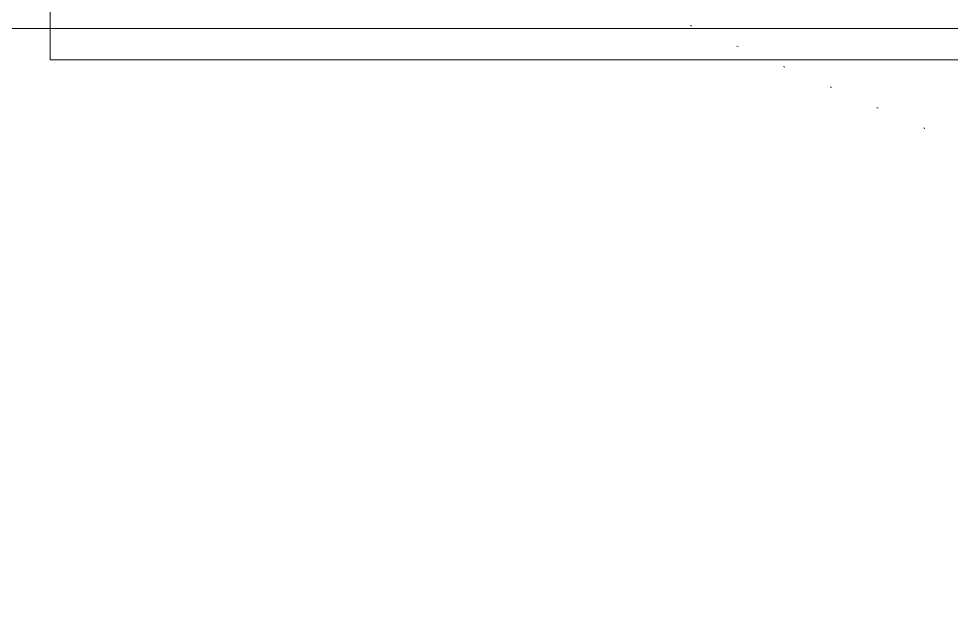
# Model space of a CAD drawing. Extents: x -1281 to 23780, y 0 to 7214.
# Drawn here: x 21245 to 21304.1, y 2765.6 to 2803.6 of the extents above; entities that cross this region are included whole.
import ezdxf

# ---------------------------------------------------------------- set-up
doc = ezdxf.new("R2010")
doc.units = 0
doc.header["$LTSCALE"] = 25
doc.header["$MEASUREMENT"] = 0
doc.linetypes.add('DOT2', pattern=[0.125, 0, -0.125])
doc.layers.get('0').update_dxf_attribs({"color": 9, "lineweight": 9})
for name, color, linetype, lineweight in [('06D', 9, 'Continuous', 9), ('14', 9, 'Continuous', 9), ('20', 9, 'DOT2', 9), ('35', 9, 'Continuous', 9)]:
    doc.layers.add(name, color=color, linetype=linetype, lineweight=lineweight)

# ---------------------------------------------------------------- blocks, each defined once
blk = doc.blocks.new('fsdfsfsfsfd')
at = {"layer": '06D', "elevation": 0}
blk.add_lwpolyline([(52591.75, -74474.977), (52589.75, -74474.977), (52589.75, -74595.977), (52591.75, -74595.977)], dxfattribs=at)
at = {"layer": '20', "elevation": 0}
blk.add_lwpolyline([(52607.49, -74590.872), (52562.943, -74489.432)], dxfattribs=at)
blk = doc.blocks.new('ÇATI KATI PLANI')
at = {"layer": '14'}
blk.add_lwpolyline([(20993, 2819.3), (20993, 2803), (20995, 2803), (21115.5, 2803), (21115.5, 2743), (21199.5, 2743), (21199.5, 2803), (21245, 2803), (21247, 2803), (21247, 2819.3)], dxfattribs=at)
at = {"xscale": -1, "rotation": 270}
blk.add_blockref('fsdfsfsfsfd', (95842.977, -49788.75), dxfattribs=at)

msp = doc.modelspace()

# ---------------------------------------------------------------- linework, layer by layer
at = {"layer": '35'}
msp.add_lwpolyline([(19799.5, 2371), (21815.5, 2371), (21815.5, 2447), (21889.5, 2447), (21889.5, 2553), (21865.5, 2553), (21865.5, 2743), (21815.5, 2743), (21815.5, 2803), (20189.5, 2802.999)], dxfattribs=at)

# ---------------------------------------------------------------- block references
msp.add_blockref('ÇATI KATI PLANI', (0, 0))

doc.saveas('drawing.dxf')
